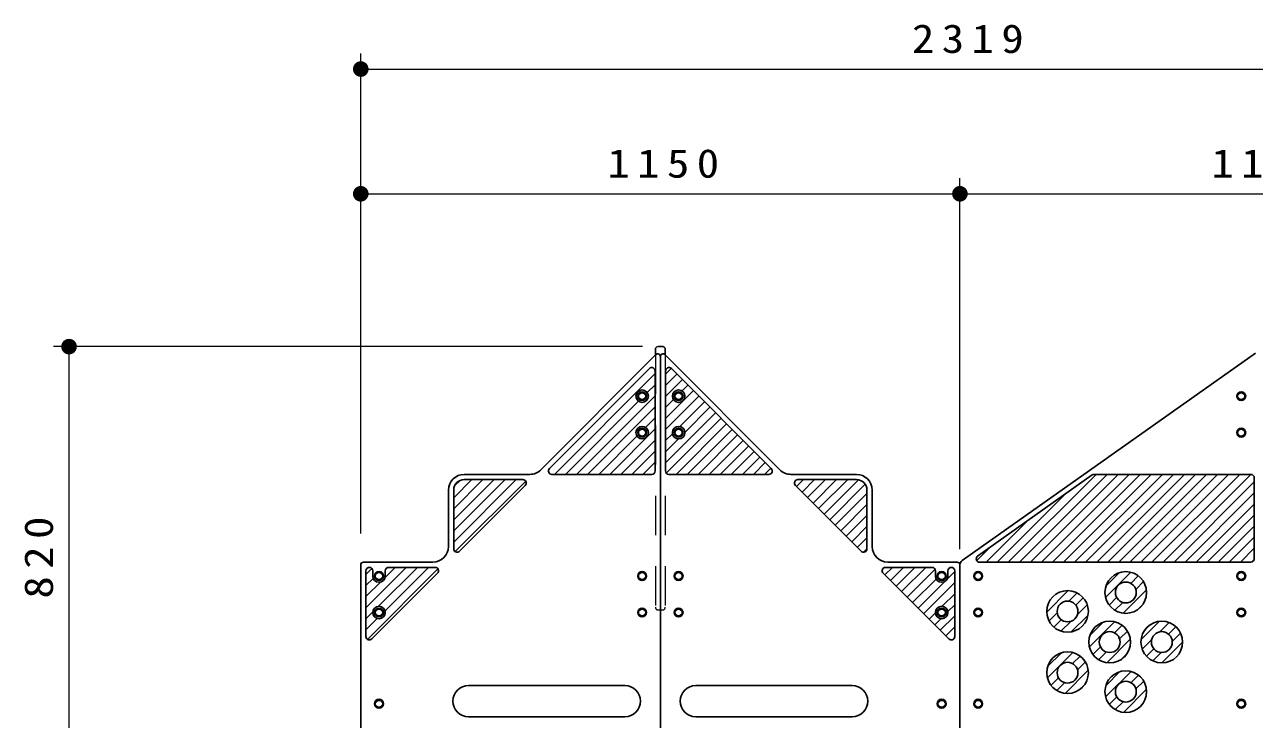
# Model space of a CAD drawing. Units: millimetres on the paper, scale 1:30. Extents: x -385 to 0, y -5 to 267.
# Drawn here: x -298.8 to -220.1, y 90 to 134.4 of the extents above; entities that cross this region are included whole.
import ezdxf

# ---------------------------------------------------------------- set-up
doc = ezdxf.new("R2010")
doc.units = ezdxf.units.MM
doc.linetypes.add('USER1', pattern=[4.5, 2.5, -2])
doc.layers.add('1_30', color=7, linetype='Continuous', lineweight=25)
doc.styles.add('ＭＳ ゴシック', font='')
doc.styles.get('ＭＳ ゴシック').set_extended_font_data('MS Gothic')

# ---------------------------------------------------------------- blocks, each defined once
blk = doc.blocks.new('filled_dot')
at = {"color": 0, "linetype": 'Continuous', "lineweight": -2, "const_width": 1.25}
blk.add_lwpolyline([(-0.625, 0, 1), (0.625, 0, 1)], format="xyb", close=True, dxfattribs=at)

msp = doc.modelspace()

# ---------------------------------------------------------------- linework, layer by layer
at = {"layer": '1_30', "lineweight": 13}
for p, q in [((-277.249, 124.609), (-277.249, 132.584)), ((-277.249, 131.584), (-199.949, 131.584)), ((-277.249, 101.889), (-277.249, 124.609)), ((-238.915, 100.889), (-238.915, 124.609)), ((-238.915, 100.889), (-238.915, 124.609)), ((-277.249, 123.609), (-238.915, 123.609)), ((-238.915, 123.609), (-199.949, 123.609)), ((-259.232, 113.836), (-296.915, 113.836)), ((-295.915, 86.503), (-295.915, 113.836))]:
    msp.add_line(p, q, dxfattribs=at)
at = {"layer": '1_30', "color": 1}
for p, q in [((-258.366, 113.324), (-265.728, 105.962)), ((-257.797, 113.324), (-250.436, 105.962)), ((-258.082, 113.206), (-258.082, 86.669)), ((-258.785, 112.434), (-265.18, 106.039)), ((-258.415, 112.281), (-258.415, 105.886)), ((-257.749, 112.281), (-257.749, 105.886)), ((-257.379, 112.434), (-250.984, 106.039)), ((-270.635, 105.669), (-266.435, 105.669)), ((-265.027, 105.669), (-258.632, 105.669)), ((-251.137, 105.669), (-257.532, 105.669)), ((-245.529, 105.669), (-249.729, 105.669)), ((-271.635, 104.669), (-271.635, 101.056)), ((-271.301, 104.669), (-271.301, 100.912)), ((-266.724, 104.966), (-270.932, 100.759)), ((-270.635, 105.336), (-266.877, 105.336)), ((-249.44, 104.966), (-245.232, 100.759)), ((-245.529, 105.336), (-249.286, 105.336)), ((-244.862, 104.669), (-244.862, 100.912)), ((-244.529, 104.669), (-244.529, 101.056)), ((-272.635, 100.056), (-277.082, 100.056)), ((-243.529, 100.056), (-239.082, 100.056)), ((-277.249, 86.669), (-277.249, 99.889)), ((-277.249, 86.669), (-277.249, 99.889)), ((-276.915, 95.298), (-276.915, 99.506)), ((-272.338, 99.352), (-276.545, 95.145)), ((-276.482, 99.169), (-276.482, 99.506)), ((-275.682, 99.169), (-275.682, 99.506)), ((-272.491, 99.722), (-275.465, 99.722)), ((-243.826, 99.352), (-239.618, 95.145)), ((-243.673, 99.722), (-240.699, 99.722)), ((-240.482, 99.169), (-240.482, 99.506)), ((-239.682, 99.169), (-239.682, 99.506)), ((-239.249, 95.298), (-239.249, 99.506)), ((-238.915, 86.669), (-238.915, 99.889)), ((-238.915, 86.669), (-238.915, 99.889)), ((-238.915, 86.669), (-238.915, 99.889)), ((-270.349, 92.169), (-260.349, 92.169)), ((-245.815, 92.169), (-255.815, 92.169)), ((-270.349, 90.169), (-260.349, 90.169)), ((-245.815, 90.169), (-255.815, 90.169))]:
    msp.add_line(p, q, dxfattribs=at)
at = {"layer": '1_30', "color": 2}
for p, q in [((-258.399, 113.669), (-258.399, 113.292)), ((-258.232, 113.836), (-257.932, 113.836)), ((-257.765, 113.669), (-257.765, 113.292))]:
    msp.add_line(p, q, dxfattribs=at)
at = {"layer": '1_30', "color": 4}
for p, q in [((-220.011, 113.423), (-238.774, 100.155)), ((-230.455, 105.63), (-237.781, 100.449)), ((-230.33, 105.669), (-220.299, 105.669)), ((-220.082, 105.453), (-220.082, 100.272)), ((-237.656, 100.056), (-220.299, 100.056)), ((-238.915, 86.669), (-238.915, 99.883))]:
    msp.add_line(p, q, dxfattribs=at)
at = {"layer": '1_30', "color": 2, "linetype": 'USER1', "lineweight": 13}
for p, q in [((-258.399, 113.292), (-258.399, 97.169)), ((-257.765, 113.292), (-257.765, 97.169)), ((-258.232, 97.003), (-257.932, 97.003))]:
    msp.add_line(p, q, dxfattribs=at)
at = {"layer": '1_30', "color": 2, "lineweight": 13}
for p, q in [((-264.854, 105.669), (-258.415, 112.109)), ((-257.749, 112.068), (-257.381, 112.436)), ((-257.749, 111.361), (-257.027, 112.082)), ((-258.92, 110.897), (-258.415, 111.402)), ((-257.749, 110.654), (-256.674, 111.729)), ((-257.749, 109.24), (-255.967, 111.022)), ((-256.693, 111.002), (-256.32, 111.375)), ((-264.147, 105.669), (-259.476, 110.341)), ((-263.44, 105.669), (-258.415, 110.694)), ((-257.749, 108.533), (-255.613, 110.668)), ((-257.749, 109.947), (-257.248, 110.448)), ((-256.844, 108.73), (-255.259, 110.315)), ((-262.733, 105.669), (-258.415, 109.987)), ((-257.749, 106.411), (-254.552, 109.608)), ((-256.516, 108.352), (-254.906, 109.961)), ((-259.027, 108.669), (-258.415, 109.28)), ((-257.702, 105.751), (-254.199, 109.254)), ((-257.076, 105.669), (-253.845, 108.901)), ((-262.026, 105.669), (-259.581, 108.114)), ((-261.319, 105.669), (-258.415, 108.573)), ((-260.612, 105.669), (-258.415, 107.866)), ((-257.749, 107.826), (-257.309, 108.265)), ((-257.749, 107.118), (-256.931, 107.936)), ((-256.369, 105.669), (-253.492, 108.547)), ((-255.662, 105.669), (-253.138, 108.193)), ((-254.955, 105.669), (-252.785, 107.84)), ((-259.905, 105.669), (-258.415, 107.159)), ((-254.248, 105.669), (-252.431, 107.486)), ((-253.541, 105.669), (-252.078, 107.133)), ((-259.198, 105.669), (-258.415, 106.452)), ((-252.834, 105.669), (-251.724, 106.779)), ((-252.127, 105.669), (-251.37, 106.426)), ((-251.419, 105.669), (-251.017, 106.072)), ((-235.82, 100.056), (-230.206, 105.669)), ((-235.113, 100.056), (-229.499, 105.669)), ((-234.406, 100.056), (-228.792, 105.669)), ((-233.699, 100.056), (-228.085, 105.669)), ((-232.992, 100.056), (-227.378, 105.669)), ((-232.284, 100.056), (-226.671, 105.669)), ((-231.577, 100.056), (-225.964, 105.669)), ((-230.87, 100.056), (-225.256, 105.669)), ((-230.163, 100.056), (-224.549, 105.669)), ((-229.456, 100.056), (-223.842, 105.669)), ((-228.749, 100.056), (-223.135, 105.669)), ((-228.042, 100.056), (-222.428, 105.669)), ((-227.335, 100.056), (-221.721, 105.669)), ((-226.628, 100.056), (-221.014, 105.669)), ((-225.921, 100.056), (-220.307, 105.669)), ((-271.301, 101.344), (-267.309, 105.336)), ((-271.301, 102.051), (-268.016, 105.336)), ((-271.301, 102.758), (-268.723, 105.336)), ((-271.301, 103.465), (-269.43, 105.336)), ((-271.301, 104.172), (-270.138, 105.336)), ((-271.247, 104.934), (-270.899, 105.281)), ((-271.206, 100.732), (-266.698, 105.24)), ((-249.367, 104.894), (-248.924, 105.336)), ((-249.013, 104.54), (-248.217, 105.336)), ((-248.66, 104.186), (-247.51, 105.336)), ((-248.306, 103.833), (-246.803, 105.336)), ((-247.953, 103.479), (-246.096, 105.336)), ((-247.599, 103.126), (-245.401, 105.324)), ((-247.246, 102.772), (-244.976, 105.042)), ((-225.213, 100.056), (-220.082, 105.187)), ((-246.892, 102.419), (-244.862, 104.448)), ((-236.527, 100.056), (-232.155, 104.427)), ((-224.506, 100.056), (-220.082, 104.48)), ((-246.539, 102.065), (-244.862, 103.741)), ((-223.799, 100.056), (-220.082, 103.773)), ((-246.185, 101.712), (-244.862, 103.034)), ((-245.831, 101.358), (-244.862, 102.327)), ((-237.234, 100.056), (-234.57, 102.72)), ((-223.092, 100.056), (-220.082, 103.066)), ((-222.385, 100.056), (-220.082, 102.359)), ((-245.478, 101.004), (-244.862, 101.62)), ((-221.678, 100.056), (-220.082, 101.652)), ((-245.08, 100.695), (-244.862, 100.913)), ((-237.84, 100.157), (-236.984, 101.013)), ((-220.971, 100.056), (-220.082, 100.945)), ((-220.26, 100.059), (-220.085, 100.234)), ((-276.915, 97.144), (-274.337, 99.722)), ((-276.915, 99.266), (-276.534, 99.647)), ((-276.82, 95.119), (-272.311, 99.627)), ((-276.118, 97.235), (-273.63, 99.722)), ((-275.698, 96.948), (-272.923, 99.722)), ((-275.694, 99.073), (-275.044, 99.722)), ((-243.71, 99.237), (-243.224, 99.722)), ((-243.357, 98.883), (-242.517, 99.722)), ((-243.003, 98.53), (-241.81, 99.722)), ((-242.649, 98.176), (-241.103, 99.722)), ((-242.296, 97.823), (-240.509, 99.61)), ((-239.737, 98.967), (-239.249, 99.456)), ((-229.596, 97.795), (-227.98, 99.41)), ((-229.57, 98.527), (-228.713, 99.384)), ((-227.982, 98.701), (-227.501, 99.182)), ((-276.915, 98.558), (-276.453, 99.021)), ((-276.915, 97.851), (-275.985, 98.781)), ((-241.942, 97.469), (-240.433, 98.978)), ((-241.589, 97.115), (-239.88, 98.824)), ((-241.235, 96.762), (-239.249, 98.748)), ((-227.665, 98.312), (-227.164, 98.812)), ((-240.055, 97.235), (-239.249, 98.041)), ((-233.361, 96.858), (-231.981, 98.238)), ((-231.945, 97.567), (-231.42, 98.092)), ((-231.497, 97.308), (-231.023, 97.781)), ((-229.368, 97.315), (-228.887, 97.796)), ((-228.475, 96.794), (-226.98, 98.289)), ((-276.915, 96.437), (-276.48, 96.872)), ((-240.882, 96.408), (-240.481, 96.809)), ((-239.686, 96.896), (-239.249, 97.334)), ((-233.215, 96.297), (-232.69, 96.822)), ((-231.393, 96.705), (-230.765, 97.332)), ((-228.998, 96.979), (-228.497, 97.479)), ((-227.54, 97.022), (-227.207, 97.355)), ((-276.915, 95.73), (-276.193, 96.452)), ((-240.528, 96.055), (-240.142, 96.441)), ((-240.175, 95.701), (-239.249, 96.627)), ((-232.905, 95.9), (-232.431, 96.374)), ((-232.456, 95.642), (-231.828, 96.269)), ((-231.799, 95.592), (-230.715, 96.675)), ((-230.63, 94.64), (-229.026, 96.244)), ((-230.591, 95.385), (-229.772, 96.205)), ((-229.025, 95.537), (-228.542, 96.02)), ((-227.321, 95.12), (-226.173, 96.268)), ((-226.135, 95.598), (-225.537, 96.197)), ((-239.821, 95.348), (-239.249, 95.92)), ((-228.699, 95.156), (-228.202, 95.653)), ((-225.57, 95.457), (-225.098, 95.929)), ((-225.333, 94.986), (-224.797, 95.523)), ((-239.34, 95.122), (-239.289, 95.173)), ((-230.406, 94.156), (-229.923, 94.639)), ((-229.522, 93.626), (-228.012, 95.136)), ((-227.249, 94.484), (-226.651, 95.082)), ((-226.981, 94.045), (-226.509, 94.517)), ((-226, 93.613), (-224.665, 94.947)), ((-233.32, 92.656), (-231.698, 94.278)), ((-233.302, 93.381), (-232.423, 94.26)), ((-231.702, 93.568), (-231.221, 94.048)), ((-231.389, 93.173), (-230.887, 93.675)), ((-230.039, 93.816), (-229.542, 94.313)), ((-228.626, 93.815), (-228.201, 94.24)), ((-226.576, 93.744), (-226.039, 94.28)), ((-232.192, 91.663), (-230.705, 93.15)), ((-229.591, 91.435), (-227.962, 93.065)), ((-229.581, 92.153), (-228.679, 93.055)), ((-233.09, 92.179), (-232.61, 92.66)), ((-232.717, 91.845), (-232.215, 92.347)), ((-231.225, 91.923), (-230.965, 92.183)), ((-227.967, 92.352), (-227.488, 92.832)), ((-227.659, 91.953), (-227.156, 92.457)), ((-229.358, 90.962), (-228.878, 91.441)), ((-228.454, 90.451), (-226.977, 91.928)), ((-228.983, 90.629), (-228.479, 91.133)), ((-227.438, 90.761), (-227.287, 90.911))]:
    msp.add_line(p, q, dxfattribs=at)
at = {"layer": '1_30', "color": 1}
for centre in [(-259.249, 110.669), (-256.915, 110.669), (-259.249, 108.336), (-256.915, 108.336), (-276.082, 96.836), (-240.082, 96.836)]:
    msp.add_circle(centre, 0.4, dxfattribs=at)
at = {"layer": '1_30', "color": 232}
for centre in [(-259.249, 110.669), (-256.915, 110.669), (-220.915, 110.669), (-259.249, 108.336), (-256.915, 108.336), (-220.915, 108.336), (-276.082, 99.169), (-259.249, 99.169), (-256.915, 99.169), (-240.082, 99.169), (-237.749, 99.169), (-220.915, 99.169), (-276.082, 96.836), (-259.249, 96.836), (-256.915, 96.836), (-240.082, 96.836), (-237.749, 96.836), (-220.915, 96.836), (-276.082, 91.003), (-240.082, 91.003), (-237.749, 91.003), (-220.915, 91.003)]:
    msp.add_circle(centre, 0.283, dxfattribs=at)
at = {"layer": '1_30', "color": 232, "lineweight": 13}
for centre in [(-259.249, 110.669), (-256.915, 110.669), (-220.915, 110.669), (-259.249, 108.336), (-256.915, 108.336), (-220.915, 108.336), (-276.082, 99.169), (-259.249, 99.169), (-256.915, 99.169), (-240.082, 99.169), (-237.749, 99.169), (-220.915, 99.169), (-276.082, 96.836), (-259.249, 96.836), (-256.915, 96.836), (-240.082, 96.836), (-237.749, 96.836), (-220.915, 96.836), (-276.082, 91.003), (-240.082, 91.003), (-237.749, 91.003), (-220.915, 91.003)]:
    msp.add_circle(centre, 0.217, dxfattribs=at)
at = {"layer": '1_30', "color": 4}
for centre, radius in [((-228.302, 98.116), 1.333), ((-228.302, 98.116), 0.667), ((-232.029, 96.905), 1.333), ((-232.029, 96.905), 0.667), ((-229.332, 94.946), 1.333), ((-225.999, 94.946), 1.333), ((-229.332, 94.946), 0.667), ((-225.999, 94.946), 0.667), ((-232.029, 92.987), 1.333), ((-232.029, 92.987), 0.667), ((-228.302, 91.776), 1.333), ((-228.302, 91.776), 0.667)]:
    msp.add_circle(centre, radius, dxfattribs=at)
at = {"layer": '1_30', "color": 2}
for centre, start, end in [((-258.232, 113.669), 90, 180), ((-257.932, 113.669), 0, 90)]:
    msp.add_arc(centre, 0.167, start, end, dxfattribs=at)
at = {"layer": '1_30', "color": 1}
for centre, radius, start, end in [((-258.249, 113.206), 0.167, 0, 135), ((-257.915, 113.206), 0.167, 45, 180), ((-258.632, 112.281), 0.217, 0, 135), ((-257.532, 112.281), 0.217, 45, 180), ((-270.635, 104.669), 1, 90, 180), ((-266.435, 106.669), 1, 270, 315), ((-265.027, 105.886), 0.217, 135, 270), ((-258.632, 105.886), 0.217, 270, 0), ((-257.532, 105.886), 0.217, 180, 270), ((-251.137, 105.886), 0.217, 270, 45), ((-249.729, 106.669), 1, 225, 270), ((-245.529, 104.669), 1, 0, 90), ((-270.635, 104.669), 0.667, 90, 180), ((-266.877, 105.119), 0.217, 315, 90), ((-249.286, 105.119), 0.217, 90, 225), ((-245.529, 104.669), 0.667, 0, 90), ((-272.635, 101.056), 1, 270, 0), ((-271.085, 100.912), 0.217, 180, 315), ((-245.079, 100.912), 0.217, 225, 0), ((-243.529, 101.056), 1, 180, 270), ((-277.082, 99.889), 0.167, 90, 180), ((-239.082, 99.889), 0.167, 0, 90), ((-276.699, 99.506), 0.217, 0, 180), ((-276.082, 99.169), 0.4, 180, 0), ((-275.465, 99.506), 0.217, 90, 180), ((-272.491, 99.506), 0.217, 315, 90), ((-243.673, 99.506), 0.217, 90, 225), ((-240.699, 99.506), 0.217, 0, 90), ((-240.082, 99.169), 0.4, 180, 0), ((-239.465, 99.506), 0.217, 0, 180), ((-276.699, 95.298), 0.217, 180, 315), ((-239.465, 95.298), 0.217, 225, 0), ((-270.349, 91.169), 1, 90, 270), ((-260.349, 91.169), 1, 270, 90), ((-255.815, 91.169), 1, 90, 270), ((-245.815, 91.169), 1, 270, 90)]:
    msp.add_arc(centre, radius, start, end, dxfattribs=at)
at = {"layer": '1_30', "color": 4}
for centre, radius, start, end in [((-230.33, 105.453), 0.217, 90, 125.26439), ((-220.299, 105.453), 0.217, 0, 90), ((-238.582, 99.883), 0.333, 125.26439, 180), ((-237.656, 100.272), 0.217, 125.26439, 270), ((-220.299, 100.272), 0.217, 270, 0)]:
    msp.add_arc(centre, radius, start, end, dxfattribs=at)
at = {"layer": '1_30', "color": 2, "linetype": 'USER1', "lineweight": 13}
for centre, start, end in [((-258.232, 97.169), 180, 270), ((-257.932, 97.169), 270, 0)]:
    msp.add_arc(centre, 0.167, start, end, dxfattribs=at)

# ---------------------------------------------------------------- block references
at = {"layer": '1_30', "lineweight": 13, "xscale": 0.4, "yscale": 0.4}
for p in [(-277.249, 131.584), (-277.249, 123.609), (-238.915, 123.609)]:
    msp.add_blockref('filled_dot', p, dxfattribs=at)
for p, rotation in [((-238.915, 123.609), 180), ((-295.915, 113.836), 270)]:
    msp.add_blockref('filled_dot', p, dxfattribs=dict(at, rotation=rotation))

# ---------------------------------------------------------------- texts
at = {"layer": '1_30', "char_height": 1.833, "attachment_point": 8, "style": 'ＭＳ ゴシック'}
for s, insert in [('\\T1.33;\\W1.15;2319', (-238.171, 132.584)), ('\\T1.33;\\W1.15;1150', (-257.661, 124.609)), ('\\T1.33;\\W1.15;1169', (-219.011, 124.609))]:
    msp.add_mtext(s, dxfattribs=dict(at, insert=insert))
at = {"layer": '1_30', "insert": (-296.915, 100.585), "char_height": 1.833, "attachment_point": 8, "rotation": 90, "style": 'ＭＳ ゴシック'}
msp.add_mtext('\\T1.33;\\W1.15;820', dxfattribs=at)

doc.saveas('drawing.dxf')
